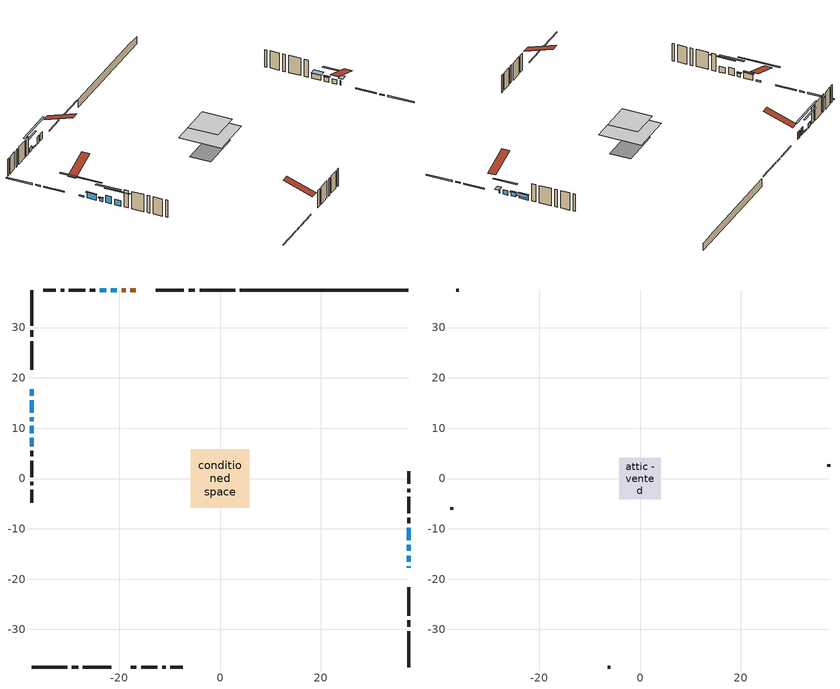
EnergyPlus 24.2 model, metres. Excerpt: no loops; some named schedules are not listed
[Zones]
conditioned space
 floor adiabatic (AdiabaticFloorConstruction): -5.78,-5.78 -5.78,5.78 5.78,5.78 5.78,-5.78 z2.98
 floor foundation (Slab1 construction): -5.59,-2.79 -5.59,2.79 5.59,2.79 5.59,-2.79 z-1.75
 wall outside (RimJoist1 construction): 3.01,37.46 -4.07,37.46 / -37.46,-37.46 -30.38,-37.46 / -37.46,37.46 -37.46,30.38 / 37.46,-37.46 37.46,-30.38 z0.54:0.84
 wall outside (RimJoist2 construction): -5,37.46 -6.25,37.46 / -29.45,-37.46 -28.2,-37.46 / -37.46,29.45 -37.46,28.2 / 37.46,-29.45 37.46,-28.2 z0.54:0.84
 wall outside (RimJoist3 construction): -7.18,37.46 -12.8,37.46 / -27.28,-37.46 -21.65,-37.46 / -37.46,27.28 -37.46,21.65 / 37.46,-27.28 37.46,-21.65 z0.54:0.84
 wall outside (AdiabaticWallConstruction 1): -16.76,37.46 -17.83,37.46 / -18.76,37.46 -19.57,37.46 z0.54:2.57
 wall outside (AdiabaticWallConstruction): 37.46,-17.7 37.46,-17.47 z0.54:1.86; 37.46,-16.54 37.46,-15.32 / 37.46,-14.39 37.46,-13.17 / -22.64,37.46 -23.86,37.46 z0.54:1.76; -20.49,37.46 -21.72,37.46 / -37.46,17.7 -37.46,16.48 z0.54:0.9; 37.46,-12.24 37.46,-9.8 z0.54:1.91; -37.46,15.55 -37.46,13.11 / -37.46,8.09 -37.46,6.46 z0.54:2.12; -37.46,12.18 -37.46,11.37 z0.54:1.46; -37.46,10.44 -37.46,9.02 z0.54:2.55
 wall outside (Wall1 construction): -24.79,37.46 -25.87,37.46 / -17.7,-37.46 -16.62,-37.46 / -37.46,5.53 -37.46,4.45 / 37.46,-8.88 37.46,-7.8 z0.54:5.42
 wall outside (Wall2 construction): -26.8,37.46 -30.05,37.46 / -15.69,-37.46 -12.44,-37.46 / -37.46,3.53 -37.46,0.28 / 37.46,-6.87 37.46,-3.62 z0.54:5.42
 wall outside (Wall3 construction): -30.97,37.46 -31.67,37.46 / -11.51,-37.46 -10.82,-37.46 / -37.46,-0.65 -37.46,-1.35 / 37.46,-2.69 37.46,-1.99 z0.54:5.42
 wall outside (Wall4 construction): -32.6,37.46 -35.1,37.46 / -9.89,-37.46 -7.39,-37.46 / -37.46,-2.28 -37.46,-4.78 / 37.46,-1.07 37.46,1.43 z0.54:5.42
 wall foundation (FoundationWall1 construction): 3.94,37.46,-1.75 3.94,37.46,0.54 34.11,37.46,0.54 34.11,37.46,0.28 37.46,37.46,0.28 37.46,37.46,-1.75
 window (WindowConstruction 8): 37.46,-17.7 37.46,-17.47 z0.54:1.86
 window (WindowConstruction 6): 37.46,-16.54 37.46,-15.32 z0.54:1.76
 window (WindowConstruction 7): 37.46,-14.39 37.46,-13.17 z0.54:1.76
 window (WindowConstruction 9): -20.49,37.46 -21.71,37.46 z0.54:0.9
 window (WindowConstruction 10): -37.46,17.7 -37.46,16.48 z0.54:0.9
 window (WindowConstruction): 37.46,-12.24 37.46,-9.81 z0.54:1.91
 window (WindowConstruction 1): -22.64,37.46 -23.86,37.46 z0.54:1.76
 window (WindowConstruction 2): -37.46,15.55 -37.46,13.11 z0.54:2.12
 window (WindowConstruction 3): -37.46,12.18 -37.46,11.37 z0.54:1.45
 window (WindowConstruction 4): -37.46,10.44 -37.46,9.02 z0.54:2.55
 window (WindowConstruction 5): -37.46,8.09 -37.46,6.46 z0.54:2.12
 door (Door): -16.76,37.46 -17.83,37.46 z0.54:2.57
 door (Door 1): -18.76,37.46 -19.57,37.46 z0.54:2.57
 ceiling adiabatic (AdiabaticFloorConstruction): 5.78,-5.78 5.78,5.78 -5.78,5.78 -5.78,-5.78 z2.98
attic - vented
 floor to conditioned space (Floor1 construction Reversed): -4.08,-4.08 -4.08,4.08 4.08,4.08 4.08,-4.08 z5.42
 wall outside (Wall6 construction): -36.03,37.46 -36.54,37.46 / -6.46,-37.46 -5.95,-37.46 / -37.46,-5.71 -37.46,-6.21 / 37.46,2.36 37.46,2.87 z0.54:5.42
 roof outside (Roof1 construction): -15.83,37.46,5.42 -15.83,29.51,8.07 -13.73,29.51,8.07 -13.73,37.46,5.42; -18.63,-37.46,5.42 -18.63,-29.51,8.07 -20.72,-29.51,8.07 -20.72,-37.46,5.42; -37.46,18.63,5.42 -29.51,18.63,8.07 -29.51,20.72,8.07 -37.46,20.72,5.42; 37.46,-18.63,5.42 29.51,-18.63,8.07 29.51,-20.72,8.07 37.46,-20.72,5.42
shading: 37.46,-17.01 37.46,-18.16 38.99,-18.16 38.99,-17.01 z2.32; 37.46,-12.68 37.46,-19.18 37.88,-19.18 37.88,-12.68 z4.4; 37.46,-12.97 37.46,-14.59 37.88,-14.59 37.88,-12.97 z1.96; -26.79,37.46 -15.41,37.46 -15.41,37.88 -26.79,37.88 z5.98; -37.46,11.4 -37.46,22.78 -37.88,22.78 -37.88,11.4 z5.98; 37.46,-9.66 37.46,-12.39 38.99,-12.39 38.99,-9.66 z2.06; -26.5,37.46 -20,37.46 -20,37.88 -26.5,37.88 z4.4; -37.46,12.91 -37.46,15.75 -37.88,15.75 -37.88,12.91 z2.32; -37.46,11.17 -37.46,12.38 -37.88,12.38 -37.88,11.17 z1.66; -37.46,6.38 -37.46,13.08 -37.88,13.08 -37.88,6.38 z5.19; -37.46,3.82 -37.46,10.73 -37.88,10.73 -37.88,3.82 z4.76
[Building]
Building 1: Terrain=Suburbs
[Site:Location]
Ottawa Intl AP_ON: Latitude {deg}=45.32; Longitude {deg}=-75.67; Time Zone {hr}=-5; Elevation {m}=115; Keep Site Location Information=Yes
[Site:GroundTemperature:Shallow]
1.18808, -1.19398, -1.38475, -0.254337, 4.28362, 8.80044, 12.7163, 15.1969, 15.4076, 13.3901, 9.57408, 5.19582
[Site:WaterMainsTemperature]
Calculation Method=Schedule; Temperature Schedule=mains temperature schedule
[Material] Roughness=Rough; Thermal Absorptance=0.9
Name | Thickness {m} | Conductivity {W/m-K} | Density {kg/m3} | Specific Heat {J/kg-K} | Solar Absorptance | Visible Absorptance
asphalt or fiberglass shingles | 0.00635 | 0.162714 | 1121.4 | 1465.45 | 0.4 | 0.4
ceiling loosefill ins | 0.254 | 0.0480833 | 16.02 | 1046.75 | 0.7 | 0.7
ceiling stud and cavity | 0.1397 | 0.142181 | 65.682 | 1177.47 | 0.7 | 0.7
concrete 4.0 in. | 0.1016 | 1.803125 | 2242.8 | 837.4 | 0.7 | 0.7
concrete 8.0 in. | 0.2032 | 1.803125 | 2242.8 | 837.4 | 0.7 | 0.7
door material | 0.04445 | 0.327969 | 512.64 | 1214.23 | 0.7 | 0.7
exterior vertical ins | 0.00222023 | 0.029427 | 32.04 | 1214.23 | 0.7 | 0.7
floor covering | 0.0127 | 0.0433444 | 54.468 | 1339.84 | 0.6 | 0.6
floor rigid ins; wall rigid ins 1 | 0.512978 | 0.029427 | 32.04 | 1214.23 | 0.7 | 0.7
floor stud and cavity | 0.1397 | 1.75129 | 37.0049 | 1207.88 | 0.7 | 0.7
furniture material conditioned space 1 | 0.1524 | 0.115458 | 640.8 | 1214.23 | 0.6 | 0.6
gypsum board | 0.0127 | 0.160291 | 801 | 837.4 | 0.6 | 0.6
gypsum board 1 | 0.0127 | 0.160291 | 801 | 837.4 | 0.7 | 0.7
osb sheathing 0.5 in. | 0.0127 | 0.115458 | 512.64 | 1214.23 | 0.7 | 0.7
osb sheathing 0.75 in. | 0.01905 | 0.115458 | 512.64 | 1214.23 | 0.7 | 0.7
osb sheathing 2.0 in. | 0.0508 | 0.115458 | 512.64 | 1214.23 | 0.7 | 0.7
rim joist rigid ins; wall rigid ins | 0.051816 | 0.029427 | 32.04 | 1214.23 | 0.7 | 0.7
rim joist stud and cavity | 0.0508 | 0.038851 | 125.044 | 1163.47 | 0.6 | 0.6
rim joist stud and cavity 1 | 0.0508 | 0.033958 | 125.044 | 1163.47 | 0.6 | 0.6
wall stud and cavity | 0.1397 | 0.236131 | 139.0536 | 1170.24 | 0.7 | 0.7
wall stud and cavity 1 | 0.1397 | 0.207695 | 139.0536 | 1170.24 | 0.7 | 0.7
wall stud and cavity 2 | 0.1397 | 0.505367 | 139.0536 | 1170.24 | 0.7 | 0.7
wall stud and cavity 3 | 0.1397 | 0.216185 | 139.0536 | 1170.24 | 0.7 | 0.7
wall stud and cavity 4 | 0.0889 | 6.1454 | 50.32683 | 1063.81 | 0.6 | 0.6
wall stud and cavity 5 | 0.0889 | 0.380278 | 52.3479 | 1209.89 | 0.7 | 0.7
wall stud and cavity 6 | 0.0889 | 0.391764 | 83.0341 | 1211.67 | 0.7 | 0.7
wood siding | 0.0254 | 0.102417 | 544.68 | 1172.36 | 0.4 | 0.4
wood siding 1 | 0.00254 | 0.102417 | 544.68 | 1172.36 | 0.4 | 0.4
wood siding 2; wood siding 3; wood siding 4 | 0.0254 | 0.102417 | 544.68 | 1172.36 | 0.7 | 0.7
[WindowMaterial:SimpleGlazingSystem]
Name | U-Factor {W/m2-K} | Solar Heat Gain Coefficient
WindowMaterial | 2.90259 | 0.65
WindowMaterial 1 | 2.92076 | 0.67
WindowMaterial 2 | 2.9236 | 0.62
WindowMaterial 3 | 2.97414 | 0.54
WindowMaterial 4 | 2.89408 | 0.69
WindowMaterial 5 | 2.95142 | 0.58
WindowMaterial 6 | 2.93496 | 0.6
WindowMaterial 7 | 3.12801 | 0.47
WindowMaterial 8 | 3.05987 | 0.42
[Construction]
AdiabaticFloorConstruction: floor stud and cavity, floor rigid ins, osb sheathing 0.75 in., floor covering
AdiabaticWallConstruction: wood siding 3, wall rigid ins 1, wall stud and cavity 5, gypsum board
AdiabaticWallConstruction 1: wood siding 4, wall rigid ins 1, wall stud and cavity 5, gypsum board
Door; Door 1: door material
Floor1 construction Reversed: gypsum board, ceiling stud and cavity, ceiling loosefill ins
FoundationWall1 construction: concrete 8.0 in., gypsum board 1
furniture construction conditioned space 1: furniture material conditioned space 1
PartitionWallConstruction: gypsum board, wall stud and cavity 6, gypsum board
RimJoist1 construction; RimJoist3 construction: wood siding 2, rim joist rigid ins, osb sheathing 2.0 in., rim joist stud and cavity
RimJoist2 construction: wood siding 2, rim joist rigid ins, osb sheathing 2.0 in., rim joist stud and cavity 1
Roof1 construction: asphalt or fiberglass shingles
Slab1 construction: concrete 4.0 in.
Wall1 construction: wood siding, wall rigid ins, osb sheathing 0.5 in., wall stud and cavity, gypsum board
Wall2 construction: wood siding, wall rigid ins, osb sheathing 0.5 in., wall stud and cavity 1, gypsum board
Wall3 construction: wood siding, wall rigid ins, osb sheathing 0.5 in., wall stud and cavity 2, gypsum board
Wall4 construction: wood siding, wall rigid ins, osb sheathing 0.5 in., wall stud and cavity 3, gypsum board
Wall6 construction: wood siding 1, wall stud and cavity 4
WindowConstruction: WindowMaterial
WindowConstruction 1: WindowMaterial 1
WindowConstruction 10; WindowConstruction 9: WindowMaterial 8
WindowConstruction 2: WindowMaterial 2
WindowConstruction 3: WindowMaterial 3
WindowConstruction 4: WindowMaterial 4
WindowConstruction 5: WindowMaterial 5
WindowConstruction 6; WindowConstruction 7: WindowMaterial 6
WindowConstruction 8: WindowMaterial 7
[Zone] Multiplier=1; Part of Total Floor Area=Yes
Name | Volume {m3}
attic - vented | 28.7167
conditioned space | 497.6
[Space]
Name | Zone | Volume {m3}
attic - vented 1 | attic - vented | 28.7167
conditioned space 1 | conditioned space | 497.6
[ZoneInfiltration:EffectiveLeakageArea]
infil attic - vented 1: Zone or Space=attic - vented 1; Schedule=Always On Discrete; Effective Air Leakage Area {cm2}=2808.84; Stack Coefficient=0.000523523; Wind Coefficient=1.54592e-05
[ZoneMixing]
whole house fan mix: Zone or Space=attic - vented; Schedule=Always On Continuous; Design Flow Rate Calculation Method=Flow/Zone; Design Flow Rate {m3/s}=0; Source Zone or Space=conditioned space
[SurfaceProperty:ExposedFoundationPerimeter]
Slab1: Exposed Perimeter Calculation Method=TotalExposedPerimeter; Total Exposed Perimeter {m}=33.527
[InternalMass] Zone or ZoneList=conditioned space; Space or SpaceList=conditioned space 1
Name | Construction | Surface Area {m2}
furniture mass conditioned space 1 | furniture construction conditioned space 1 | 78.3202
partition wall mass | PartitionWallConstruction | 195.801
[Lights]
interior lighting: Zone or ZoneList or Space or SpaceList=conditioned space 1; Schedule=interior lighting schedule; Design Level Calculation Method=LightingLevel; Lighting Level {W}=343.2; Return Air Fraction=0; Fraction Radiant=0.6; Fraction Visible=0.2; Fraction Replaceable=1
[People]
occupants: Zone or ZoneList or Space or SpaceList=conditioned space 1; Number of People Schedule=occupants schedule; Number of People Calculation Method=People; Number of People=3; Fraction Radiant=0.314171; Sensible Heat Fraction=0.56303; Activity Level Schedule=occupants activity schedule; Carbon Dioxide Generation Rate {m3/s-W}=0; Enable ASHRAE 55 Comfort Warnings=No; Mean Radiant Temperature Calculation Type=EnclosureAveraged
[ElectricEquipment] Zone or ZoneList or Space or SpaceList=conditioned space 1; Design Level Calculation Method=EquipmentLevel
Name | Schedule | Design Level {W} | Fraction Latent | Fraction Radiant | Fraction Lost
clothes dryer | clothes dryer schedule | 140.772 | 0.015 | 0.081 | 0.85
clothes washer | clothes washer schedule | 32.1985 | 0.03 | 0.162 | 0.7
cooking range | cooking range schedule | 215.147 | 0.08 | 0.432 | 0.2
dishwasher | dishwasher schedule | 66.8632 | 0.3 | 0.18 | 0.4
fridge | fridge schedule | 72.9452 | 0 | 0.6 | 0
mech vent bath fan 0 | mech vent bath fan 0 schedule | 50.2 | 0 | 0 | 1
mech vent bath fan 1 | mech vent bath fan 1 schedule | 50.2 | 0 | 0 | 1
mech vent house fan | mech vent house fan schedule | 0 | 0 | 0 | 1
mech vent house fan cfis | mech vent house fan cfis schedule | 0 | 0 | 0 | 0
mech vent range fan 0 | mech vent range fan 0 schedule | 57 | 0 | 0 | 1
misc plug loads | misc plug loads schedule | 494.7 | 0.045 | 0.513 | 0.1
whole house fan | Always On Discrete | 0 | 0 | 0 | 1
[OtherEquipment] Zone or ZoneList or Space or SpaceList=conditioned space 1; Design Level Calculation Method=EquipmentLevel
Name | Fuel Type | Schedule | Design Level {W} | Fraction Latent | Fraction Radiant | Fraction Lost
clothes dryer 1 | Electricity | clothes dryer schedule | 0 | 0.015 | 0.081 | 0.85
cooking range 1 | Electricity | cooking range schedule | 0 | 0.08 | 0.432 | 0.2
general water use latent | None | general water use schedule | 62.594 | 1 | 0 | 0
general water use sensible | None | general water use schedule | -61.6891 | 0 | 0.6 | 0
mech vent house fan latent load | None | Always On Discrete | 0 | 1 | 0 | 0
mech vent house fan sensible load | None | Always On Discrete | 0 | 0 | 0 | 0
water heater energy adjustment1 | NaturalGas | Always On Discrete | 0.01 | 0 | 0 | 1
[ZoneInfiltration:DesignFlowRate] Zone or ZoneList or Space or SpaceList=conditioned space 1; Schedule=Always On Discrete; Design Flow Rate Calculation Method=Flow/Zone; Design Flow Rate {m3/s}=0
infil flow; natural vent flow; whole house fan flow
[Foundation:Kiva]
Foundation Kiva 1: Initial Indoor Air Temperature {C}=18; Wall Height Above Grade {m}=0.539984; Wall Depth Below Slab {m}=0.2032; Custom Block Material Name 1=exterior vertical ins; Custom Block Depth 1 {m}=2.28999; Custom Block X Position 1 {m}=0.2159; Custom Block Z Position 1 {m}=0
[Foundation:Kiva:Settings]
Soil Conductivity {W/m-K}=0.849921; Soil Density {kg/m3}=1842.3; Soil Specific Heat {J/kg-K}=418.7; Ground Solar Absorptivity=0.9; Ground Thermal Absorptivity=0.9; Ground Surface Roughness {m}=0.03; Far-Field Width {m}=40; Deep-Ground Boundary Condition=ZeroFlux; Deep-Ground Depth {m}=40; Minimum Cell Dimension {m}=0.2; Maximum Cell Growth Coefficient=3; Simulation Timestep=Timestep
[Exterior:Lights]
exterior lighting: Schedule=exterior lighting schedule; Design Level {W}=75.6
[Schedule:Constant]
Name | Hourly Value
Always On Continuous; mech vent house fan schedule; mech vent house fan cfis schedule; Always On Discrete | 1
occupants activity schedule | 117.228
fridge schedule | 0
[Schedule:Week:Daily]
interior lighting schedule Week Rule - Jan1-Jan27: interior lighting schedule day, interior lighting schedule day, interior lighting schedule day, interior lighting schedule day, interior lighting schedule day, interior lighting schedule day, interior lighting schedule day, interior lighting schedule default day, interior lighting schedule default day, interior lighting schedule default day, interior lighting schedule default day, interior lighting schedule default day
interior lighting schedule Week Rule - Jan28-Feb3: interior lighting schedule day, interior lighting schedule day, interior lighting schedule day, interior lighting schedule day, interior lighting schedule day 1, interior lighting schedule day 1, interior lighting schedule day 1, interior lighting schedule default day, interior lighting schedule default day, interior lighting schedule default day, interior lighting schedule default day, interior lighting schedule default day
interior lighting schedule Week Rule - Feb4-Feb24: interior lighting schedule day 1, interior lighting schedule day 1, interior lighting schedule day 1, interior lighting schedule day 1, interior lighting schedule day 1, interior lighting schedule day 1, interior lighting schedule day 1, interior lighting schedule default day, interior lighting schedule default day, interior lighting schedule default day, interior lighting schedule default day, interior lighting schedule default day
interior lighting schedule Week Rule - Feb25-Mar3: interior lighting schedule day 1, interior lighting schedule day 1, interior lighting schedule day 1, interior lighting schedule day 1, interior lighting schedule day 2, interior lighting schedule day 2, interior lighting schedule day 2, interior lighting schedule default day, interior lighting schedule default day, interior lighting schedule default day, interior lighting schedule default day, interior lighting schedule default day
interior lighting schedule Week Rule - Mar4-Mar31: interior lighting schedule day 2, interior lighting schedule day 2, interior lighting schedule day 2, interior lighting schedule day 2, interior lighting schedule day 2, interior lighting schedule day 2, interior lighting schedule day 2, interior lighting schedule default day, interior lighting schedule default day, interior lighting schedule default day, interior lighting schedule default day, interior lighting schedule default day
interior lighting schedule Week Rule - Apr1-Apr28: interior lighting schedule day 3, interior lighting schedule day 3, interior lighting schedule day 3, interior lighting schedule day 3, interior lighting schedule day 3, interior lighting schedule day 3, interior lighting schedule day 3, interior lighting schedule default day, interior lighting schedule default day, interior lighting schedule default day, interior lighting schedule default day, interior lighting schedule default day
interior lighting schedule Week Rule - Apr29-May5: interior lighting schedule day 3, interior lighting schedule day 3, interior lighting schedule day 4, interior lighting schedule day 4, interior lighting schedule day 4, interior lighting schedule day 4, interior lighting schedule day 4, interior lighting schedule default day, interior lighting schedule default day, interior lighting schedule default day, interior lighting schedule default day, interior lighting schedule default day
interior lighting schedule Week Rule - May6-May26: interior lighting schedule day 4, interior lighting schedule day 4, interior lighting schedule day 4, interior lighting schedule day 4, interior lighting schedule day 4, interior lighting schedule day 4, interior lighting schedule day 4, interior lighting schedule default day, interior lighting schedule default day, interior lighting schedule default day, interior lighting schedule default day, interior lighting schedule default day
interior lighting schedule Week Rule - May27-Jun2: interior lighting schedule day 4, interior lighting schedule day 4, interior lighting schedule day 4, interior lighting schedule day 4, interior lighting schedule day 4, interior lighting schedule day 5, interior lighting schedule day 5, interior lighting schedule default day, interior lighting schedule default day, interior lighting schedule default day, interior lighting schedule default day, interior lighting schedule default day
interior lighting schedule Week Rule - Jun3-Jun30: interior lighting schedule day 5, interior lighting schedule day 5, interior lighting schedule day 5, interior lighting schedule day 5, interior lighting schedule day 5, interior lighting schedule day 5, interior lighting schedule day 5, interior lighting schedule default day, interior lighting schedule default day, interior lighting schedule default day, interior lighting schedule default day, interior lighting schedule default day
interior lighting schedule Week Rule - Jul1-Jul28: interior lighting schedule day 6, interior lighting schedule day 6, interior lighting schedule day 6, interior lighting schedule day 6, interior lighting schedule day 6, interior lighting schedule day 6, interior lighting schedule day 6, interior lighting schedule default day, interior lighting schedule default day, interior lighting schedule default day, interior lighting schedule default day, interior lighting schedule default day
interior lighting schedule Week Rule - Jul29-Aug4: interior lighting schedule day 6, interior lighting schedule day 6, interior lighting schedule day 6, interior lighting schedule day 7, interior lighting schedule day 7, interior lighting schedule day 7, interior lighting schedule day 7, interior lighting schedule default day, interior lighting schedule default day, interior lighting schedule default day, interior lighting schedule default day, interior lighting schedule default day
interior lighting schedule Week Rule - Aug5-Aug25: interior lighting schedule day 7, interior lighting schedule day 7, interior lighting schedule day 7, interior lighting schedule day 7, interior lighting schedule day 7, interior lighting schedule day 7, interior lighting schedule day 7, interior lighting schedule default day, interior lighting schedule default day, interior lighting schedule default day, interior lighting schedule default day, interior lighting schedule default day
interior lighting schedule Week Rule - Aug26-Sep1: interior lighting schedule day 7, interior lighting schedule day 7, interior lighting schedule day 7, interior lighting schedule day 7, interior lighting schedule day 7, interior lighting schedule day 7, interior lighting schedule day 8, interior lighting schedule default day, interior lighting schedule default day, interior lighting schedule default day, interior lighting schedule default day, interior lighting schedule default day
interior lighting schedule Week Rule - Sep2-Sep29: interior lighting schedule day 8, interior lighting schedule day 8, interior lighting schedule day 8, interior lighting schedule day 8, interior lighting schedule day 8, interior lighting schedule day 8, interior lighting schedule day 8, interior lighting schedule default day, interior lighting schedule default day, interior lighting schedule default day, interior lighting schedule default day, interior lighting schedule default day
interior lighting schedule Week Rule - Sep30-Oct6: interior lighting schedule day 8, interior lighting schedule day 9, interior lighting schedule day 9, interior lighting schedule day 9, interior lighting schedule day 9, interior lighting schedule day 9, interior lighting schedule day 9, interior lighting schedule default day, interior lighting schedule default day, interior lighting schedule default day, interior lighting schedule default day, interior lighting schedule default day
interior lighting schedule Week Rule - Oct7-Oct27: interior lighting schedule day 9, interior lighting schedule day 9, interior lighting schedule day 9, interior lighting schedule day 9, interior lighting schedule day 9, interior lighting schedule day 9, interior lighting schedule day 9, interior lighting schedule default day, interior lighting schedule default day, interior lighting schedule default day, interior lighting schedule default day, interior lighting schedule default day
interior lighting schedule Week Rule - Oct28-Nov3: interior lighting schedule day 9, interior lighting schedule day 9, interior lighting schedule day 9, interior lighting schedule day 9, interior lighting schedule day 10, interior lighting schedule day 10, interior lighting schedule day 10, interior lighting schedule default day, interior lighting schedule default day, interior lighting schedule default day, interior lighting schedule default day, interior lighting schedule default day
interior lighting schedule Week Rule - Nov4-Nov24: interior lighting schedule day 10, interior lighting schedule day 10, interior lighting schedule day 10, interior lighting schedule day 10, interior lighting schedule day 10, interior lighting schedule day 10, interior lighting schedule day 10, interior lighting schedule default day, interior lighting schedule default day, interior lighting schedule default day, interior lighting schedule default day, interior lighting schedule default day
interior lighting schedule Week Rule - Nov25-Dec1: interior lighting schedule day 10, interior lighting schedule day 10, interior lighting schedule day 10, interior lighting schedule day 10, interior lighting schedule day 10, interior lighting schedule day 10, interior lighting schedule day 11, interior lighting schedule default day, interior lighting schedule default day, interior lighting schedule default day, interior lighting schedule default day, interior lighting schedule default day
interior lighting schedule Week Rule - Dec2-Dec31: interior lighting schedule day 11, interior lighting schedule day 11, interior lighting schedule day 11, interior lighting schedule day 11, interior lighting schedule day 11, interior lighting schedule day 11, interior lighting schedule day 11, interior lighting schedule default day, interior lighting schedule default day, interior lighting schedule default day, interior lighting schedule default day, interior lighting schedule default day
occupants schedule Week Rule - Jan1-Dec31: occupants schedule day, occupants schedule day, occupants schedule day, occupants schedule day, occupants schedule day, occupants schedule day, occupants schedule day, occupants schedule default day, occupants schedule default day, occupants schedule default day, occupants schedule default day, occupants schedule default day
clothes dryer schedule Week Rule - Jan1-Dec31: clothes dryer schedule day, clothes dryer schedule day, clothes dryer schedule day, clothes dryer schedule day, clothes dryer schedule day, clothes dryer schedule day, clothes dryer schedule day, clothes dryer schedule default day, clothes dryer schedule default day, clothes dryer schedule default day, clothes dryer schedule default day, clothes dryer schedule default day
clothes washer schedule Week Rule - Jan1-Dec31: clothes washer schedule day, clothes washer schedule day, clothes washer schedule day, clothes washer schedule day, clothes washer schedule day, clothes washer schedule day, clothes washer schedule day, clothes washer schedule default day, clothes washer schedule default day, clothes washer schedule default day, clothes washer schedule default day, clothes washer schedule default day
cooking range schedule Week Rule - Jan1-Dec31: cooking range schedule day, cooking range schedule day, cooking range schedule day, cooking range schedule day, cooking range schedule day, cooking range schedule day, cooking range schedule day, cooking range schedule default day, cooking range schedule default day, cooking range schedule default day, cooking range schedule default day, cooking range schedule default day
dishwasher schedule Week Rule - Jan1-Dec31: dishwasher schedule day, dishwasher schedule day, dishwasher schedule day, dishwasher schedule day, dishwasher schedule day, dishwasher schedule day, dishwasher schedule day, dishwasher schedule default day, dishwasher schedule default day, dishwasher schedule default day, dishwasher schedule default day, dishwasher schedule default day
mech vent bath fan 0 schedule Week Rule - Jan1-Dec31: mech vent bath fan 0 schedule day, mech vent bath fan 0 schedule day, mech vent bath fan 0 schedule day, mech vent bath fan 0 schedule day, mech vent bath fan 0 schedule day, mech vent bath fan 0 schedule day, mech vent bath fan 0 schedule day, mech vent bath fan 0 schedule default day, mech vent bath fan 0 schedule default day, mech vent bath fan 0 schedule default day, mech vent bath fan 0 schedule default day, mech vent bath fan 0 schedule default day
mech vent bath fan 1 schedule Week Rule - Jan1-Dec31: mech vent bath fan 1 schedule day, mech vent bath fan 1 schedule day, mech vent bath fan 1 schedule day, mech vent bath fan 1 schedule day, mech vent bath fan 1 schedule day, mech vent bath fan 1 schedule day, mech vent bath fan 1 schedule day, mech vent bath fan 1 schedule default day, mech vent bath fan 1 schedule default day, mech vent bath fan 1 schedule default day, mech vent bath fan 1 schedule default day, mech vent bath fan 1 schedule default day
mech vent range fan 0 schedule Week Rule - Jan1-Dec31: mech vent range fan 0 schedule day, mech vent range fan 0 schedule day, mech vent range fan 0 schedule day, mech vent range fan 0 schedule day, mech vent range fan 0 schedule day, mech vent range fan 0 schedule day, mech vent range fan 0 schedule day, mech vent range fan 0 schedule default day, mech vent range fan 0 schedule default day, mech vent range fan 0 schedule default day, mech vent range fan 0 schedule default day, mech vent range fan 0 schedule default day
misc plug loads schedule Week Rule - Jan1-Dec31: misc plug loads schedule day, misc plug loads schedule day, misc plug loads schedule day, misc plug loads schedule day, misc plug loads schedule day, misc plug loads schedule day, misc plug loads schedule day, misc plug loads schedule default day, misc plug loads schedule default day, misc plug loads schedule default day, misc plug loads schedule default day, misc plug loads schedule default day
general water use schedule Week Rule - Jan1-Dec31: general water use schedule day, general water use schedule day, general water use schedule day, general water use schedule day, general water use schedule day, general water use schedule day, general water use schedule day, general water use schedule default day, general water use schedule default day, general water use schedule default day, general water use schedule default day, general water use schedule default day
exterior lighting schedule Week Rule - Jan1-Jan27: exterior lighting schedule day, exterior lighting schedule day, exterior lighting schedule day, exterior lighting schedule day, exterior lighting schedule day, exterior lighting schedule day, exterior lighting schedule day, exterior lighting schedule default day, exterior lighting schedule default day, exterior lighting schedule default day, exterior lighting schedule default day, exterior lighting schedule default day
exterior lighting schedule Week Rule - Jan28-Feb3: exterior lighting schedule day, exterior lighting schedule day, exterior lighting schedule day, exterior lighting schedule day, exterior lighting schedule day 1, exterior lighting schedule day 1, exterior lighting schedule day 1, exterior lighting schedule default day, exterior lighting schedule default day, exterior lighting schedule default day, exterior lighting schedule default day, exterior lighting schedule default day
exterior lighting schedule Week Rule - Feb4-Feb24: exterior lighting schedule day 1, exterior lighting schedule day 1, exterior lighting schedule day 1, exterior lighting schedule day 1, exterior lighting schedule day 1, exterior lighting schedule day 1, exterior lighting schedule day 1, exterior lighting schedule default day, exterior lighting schedule default day, exterior lighting schedule default day, exterior lighting schedule default day, exterior lighting schedule default day
exterior lighting schedule Week Rule - Feb25-Mar3: exterior lighting schedule day 1, exterior lighting schedule day 1, exterior lighting schedule day 1, exterior lighting schedule day 1, exterior lighting schedule day 2, exterior lighting schedule day 2, exterior lighting schedule day 2, exterior lighting schedule default day, exterior lighting schedule default day, exterior lighting schedule default day, exterior lighting schedule default day, exterior lighting schedule default day
exterior lighting schedule Week Rule - Mar4-Mar31: exterior lighting schedule day 2, exterior lighting schedule day 2, exterior lighting schedule day 2, exterior lighting schedule day 2, exterior lighting schedule day 2, exterior lighting schedule day 2, exterior lighting schedule day 2, exterior lighting schedule default day, exterior lighting schedule default day, exterior lighting schedule default day, exterior lighting schedule default day, exterior lighting schedule default day
exterior lighting schedule Week Rule - Apr1-Apr28: exterior lighting schedule day 3, exterior lighting schedule day 3, exterior lighting schedule day 3, exterior lighting schedule day 3, exterior lighting schedule day 3, exterior lighting schedule day 3, exterior lighting schedule day 3, exterior lighting schedule default day, exterior lighting schedule default day, exterior lighting schedule default day, exterior lighting schedule default day, exterior lighting schedule default day
exterior lighting schedule Week Rule - Apr29-May5: exterior lighting schedule day 3, exterior lighting schedule day 3, exterior lighting schedule day 4, exterior lighting schedule day 4, exterior lighting schedule day 4, exterior lighting schedule day 4, exterior lighting schedule day 4, exterior lighting schedule default day, exterior lighting schedule default day, exterior lighting schedule default day, exterior lighting schedule default day, exterior lighting schedule default day
exterior lighting schedule Week Rule - May6-May26: exterior lighting schedule day 4, exterior lighting schedule day 4, exterior lighting schedule day 4, exterior lighting schedule day 4, exterior lighting schedule day 4, exterior lighting schedule day 4, exterior lighting schedule day 4, exterior lighting schedule default day, exterior lighting schedule default day, exterior lighting schedule default day, exterior lighting schedule default day, exterior lighting schedule default day
exterior lighting schedule Week Rule - May27-Jun2: exterior lighting schedule day 4, exterior lighting schedule day 4, exterior lighting schedule day 4, exterior lighting schedule day 4, exterior lighting schedule day 4, exterior lighting schedule day 5, exterior lighting schedule day 5, exterior lighting schedule default day, exterior lighting schedule default day, exterior lighting schedule default day, exterior lighting schedule default day, exterior lighting schedule default day
exterior lighting schedule Week Rule - Jun3-Jun30: exterior lighting schedule day 5, exterior lighting schedule day 5, exterior lighting schedule day 5, exterior lighting schedule day 5, exterior lighting schedule day 5, exterior lighting schedule day 5, exterior lighting schedule day 5, exterior lighting schedule default day, exterior lighting schedule default day, exterior lighting schedule default day, exterior lighting schedule default day, exterior lighting schedule default day
exterior lighting schedule Week Rule - Jul1-Jul28: exterior lighting schedule day 6, exterior lighting schedule day 6, exterior lighting schedule day 6, exterior lighting schedule day 6, exterior lighting schedule day 6, exterior lighting schedule day 6, exterior lighting schedule day 6, exterior lighting schedule default day, exterior lighting schedule default day, exterior lighting schedule default day, exterior lighting schedule default day, exterior lighting schedule default day
exterior lighting schedule Week Rule - Jul29-Aug4: exterior lighting schedule day 6, exterior lighting schedule day 6, exterior lighting schedule day 6, exterior lighting schedule day 7, exterior lighting schedule day 7, exterior lighting schedule day 7, exterior lighting schedule day 7, exterior lighting schedule default day, exterior lighting schedule default day, exterior lighting schedule default day, exterior lighting schedule default day, exterior lighting schedule default day
[Schedule:Year]
interior lighting schedule: interior lighting schedule Week Rule - Jan1-Jan27, 1, 1, 1, 27, interior lighting schedule Week Rule - Jan28-Feb3, 1, 28, 2, 3, interior lighting schedule Week Rule - Feb4-Feb24, 2, 4, 2, 24, interior lighting schedule Week Rule - Feb25-Mar3, 2, 25, 3, 3, interior lighting schedule Week Rule - Mar4-Mar31, 3, 4, 3, 31, interior lighting schedule Week Rule - Apr1-Apr28, 4, 1, 4, 28, interior lighting schedule Week Rule - Apr29-May5, 4, 29, 5, 5, interior lighting schedule Week Rule - May6-May26, 5, 6, 5, 26, interior lighting schedule Week Rule - May27-Jun2, 5, 27, 6, 2, interior lighting schedule Week Rule - Jun3-Jun30, 6, 3, 6, 30, interior lighting schedule Week Rule - Jul1-Jul28, 7, 1, 7, 28, interior lighting schedule Week Rule - Jul29-Aug4, 7, 29, 8, 4, interior lighting schedule Week Rule - Aug5-Aug25, 8, 5, 8, 25, interior lighting schedule Week Rule - Aug26-Sep1, 8, 26, 9, 1, interior lighting schedule Week Rule - Sep2-Sep29, 9, 2, 9, 29, interior lighting schedule Week Rule - Sep30-Oct6, 9, 30, 10, 6, interior lighting schedule Week Rule - Oct7-Oct27, 10, 7, 10, 27, interior lighting schedule Week Rule - Oct28-Nov3, 10, 28, 11, 3, interior lighting schedule Week Rule - Nov4-Nov24, 11, 4, 11, 24, interior lighting schedule Week Rule - Nov25-Dec1, 11, 25, 12, 1, interior lighting schedule Week Rule - Dec2-Dec31, 12, 2, 12, 31
occupants schedule: occupants schedule Week Rule - Jan1-Dec31, 1, 1, 12, 31
clothes dryer schedule: clothes dryer schedule Week Rule - Jan1-Dec31, 1, 1, 12, 31
clothes washer schedule: clothes washer schedule Week Rule - Jan1-Dec31, 1, 1, 12, 31
cooking range schedule: cooking range schedule Week Rule - Jan1-Dec31, 1, 1, 12, 31
dishwasher schedule: dishwasher schedule Week Rule - Jan1-Dec31, 1, 1, 12, 31
mech vent bath fan 0 schedule: mech vent bath fan 0 schedule Week Rule - Jan1-Dec31, 1, 1, 12, 31
mech vent bath fan 1 schedule: mech vent bath fan 1 schedule Week Rule - Jan1-Dec31, 1, 1, 12, 31
mech vent range fan 0 schedule: mech vent range fan 0 schedule Week Rule - Jan1-Dec31, 1, 1, 12, 31
misc plug loads schedule: misc plug loads schedule Week Rule - Jan1-Dec31, 1, 1, 12, 31
general water use schedule: general water use schedule Week Rule - Jan1-Dec31, 1, 1, 12, 31
exterior lighting schedule: exterior lighting schedule Week Rule - Jan1-Jan27, 1, 1, 1, 27, exterior lighting schedule Week Rule - Jan28-Feb3, 1, 28, 2, 3, exterior lighting schedule Week Rule - Feb4-Feb24, 2, 4, 2, 24, exterior lighting schedule Week Rule - Feb25-Mar3, 2, 25, 3, 3, exterior lighting schedule Week Rule - Mar4-Mar31, 3, 4, 3, 31, exterior lighting schedule Week Rule - Apr1-Apr28, 4, 1, 4, 28, exterior lighting schedule Week Rule - Apr29-May5, 4, 29, 5, 5, exterior lighting schedule Week Rule - May6-May26, 5, 6, 5, 26, exterior lighting schedule Week Rule - May27-Jun2, 5, 27, 6, 2, exterior lighting schedule Week Rule - Jun3-Jun30, 6, 3, 6, 30, exterior lighting schedule Week Rule - Jul1-Jul28, 7, 1, 7, 28, exterior lighting schedule Week Rule - Jul29-Aug4, 7, 29, 8, 4, exterior lighting schedule Week Rule - Aug5-Aug25, 8, 5, 8, 25, exterior lighting schedule Week Rule - Aug26-Sep1, 8, 26, 9, 1, exterior lighting schedule Week Rule - Sep2-Sep29, 9, 2, 9, 29, exterior lighting schedule Week Rule - Sep30-Oct6, 9, 30, 10, 6, exterior lighting schedule Week Rule - Oct7-Oct27, 10, 7, 10, 27, exterior lighting schedule Week Rule - Oct28-Nov3, 10, 28, 11, 3, exterior lighting schedule Week Rule - Nov4-Nov24, 11, 4, 11, 24, exterior lighting schedule Week Rule - Nov25-Dec1, 11, 25, 12, 1, exterior lighting schedule Week Rule - Dec2-Dec31, 12, 2, 12, 31
[Schedule:Compact]
mains temperature schedule: Through: 01/01, For: AllDays, Until: 24:00, 5.98056, Through: 01/02, For: AllDays, Until: 24:00, 5.90111, Through: 01/03, For: AllDays, Until: 24:00, 5.82222, Through: 01/04, For: AllDays, Until: 24:00, 5.74556, Through: 01/05, For: AllDays, Until: 24:00, 5.66944, Through: 01/06, For: AllDays, Until: 24:00, 5.595, Through: 01/07, For: AllDays, Until: 24:00, 5.52222, Through: 01/08, For: AllDays, Until: 24:00, 5.45, Through: 01/09, For: AllDays, Until: 24:00, 5.38, Through: 01/10, For: AllDays, Until: 24:00, 5.31111, Through: 01/11, For: AllDays, Until: 24:00, 5.24333, Through: 01/12, For: AllDays, Until: 24:00, 5.17778, Through: 01/13, For: AllDays, Until: 24:00, 5.11333, Through: 01/14, For: AllDays, Until: 24:00, 5.05, Through: 01/15, For: AllDays, Until: 24:00, 4.98833, Through: 01/16, For: AllDays, Until: 24:00, 4.92889, Through: 01/17, For: AllDays, Until: 24:00, 4.87, Through: 01/18, For: AllDays, Until: 24:00, 4.81333, Through: 01/19, For: AllDays, Until: 24:00, 4.75833, Through: 01/20, For: AllDays, Until: 24:00, 4.70444, Through: 01/21, For: AllDays, Until: 24:00, 4.65278, Through: 01/22, For: AllDays, Until: 24:00, 4.60222, Through: 01/23, For: AllDays, Until: 24:00, 4.55333, Through: 01/24, For: AllDays, Until: 24:00, 4.50667, Through: 01/25, For: AllDays, Until: 24:00, 4.46111, Through: 01/26, For: AllDays, Until: 24:00, 4.41722, Through: 01/27, For: AllDays, Until: 24:00, 4.37556, Through: 01/28, For: AllDays, Until: 24:00, 4.335, Through: 01/29, For: AllDays, Until: 24:00, 4.29667, Through: 01/30, For: AllDays, Until: 24:00, 4.26, Through: 01/31, For: AllDays, Until: 24:00, 4.225, Through: 02/01, For: AllDays, Until: 24:00, 4.19167, Through: 02/02, For: AllDays, Until: 24:00, 4.16, Through: 02/03, For: AllDays, Until: 24:00, 4.13056, Through: 02/04, For: AllDays, Until: 24:00, 4.10278, Through: 02/05, For: AllDays, Until: 24:00, 4.07667, Through: 02/06, For: AllDays, Until: 24:00, 4.05222, Through: 02/07, For: AllDays, Until: 24:00, 4.03, Through: 02/08, For: AllDays, Until: 24:00, 4.00889, Through: 02/09, For: AllDays, Until: 24:00, 3.99056, Through: 02/10, For: AllDays, Until: 24:00, 3.97333, Through: 02/11, For: AllDays, Until: 24:00, 3.95833, Through: 02/12, For: AllDays, Until: 24:00, 3.945, Through: 02/13, For: AllDays, Until: 24:00, 3.93333, Through: 02/14, For: AllDays, Until: 24:00, 3.92389, Through: 02/15, For: AllDays, Until: 24:00, 3.91611, Through: 02/16, For: AllDays, Until: 24:00, 3.91, Through: 02/17, For: AllDays, Until: 24:00, 3.90611, Through: 02/18, For: AllDays, Until: 24:00, 3.90389, Through: 02/19, For: AllDays, Until: 24:00, 3.90389, Through: 02/20, For: AllDays, Until: 24:00, 3.905, Through: 02/21, For: AllDays, Until: 24:00, 3.90889, Through: 02/22, For: AllDays, Until: 24:00, 3.91389, Through: 02/23, For: AllDays, Until: 24:00, 3.92111, Through: 02/24, For: AllDays, Until: 24:00, 3.93, Through: 02/25, For: AllDays, Until: 24:00, 3.94056, Through: 02/26, For: AllDays, Until: 24:00, 3.95333, Through: 02/27, For: AllDays, Until: 24:00, 3.96778, Through: 02/28, For: AllDays, Until: 24:00, 3.98444, Through: 03/01, For: AllDays, Until: 24:00, 4.00278, Through: 03/02, For: AllDays, Until: 24:00, 4.02278, Through: 03/03, For: AllDays, Until: 24:00, 4.04444, Through: 03/04, For: AllDays, Until: 24:00, 4.06833, Through: 03/05, For: AllDays, Until: 24:00, 4.09389, Through: 03/06, For: AllDays, Until: 24:00, 4.12111, Through: 03/07, For: AllDays, Until: 24:00, 4.15, Through: 03/08, For: AllDays, Until: 24:00, 4.18111, Through: 03/09, For: AllDays, Until: 24:00, 4.21333, Through: 03/10, For: AllDays, Until: 24:00, 4.24778, Through: 03/11, For: AllDays, Until: 24:00, 4.28389, Through: 03/12, For: AllDays, Until: 24:00, 4.32222, Through: 03/13, For: AllDays, Until: 24:00, 4.36167, Through: 03/14, For: AllDays, Until: 24:00, 4.40333, Through: 03/15, For: AllDays, Until: 24:00, 4.44611, Through: 03/16, For: AllDays, Until: 24:00, 4.49111, Through: 03/17, For: AllDays, Until: 24:00, 4.53722, Through: 03/18, For: AllDays, Until: 24:00, 4.58556, Through: 03/19, For: AllDays, Until: 24:00, 4.63556, Through: 03/20, For: AllDays, Until: 24:00, 4.68667, Through: 03/21, For: AllDays, Until: 24:00, 4.74, Through: 03/22, For: AllDays, Until: 24:00, 4.79444, Through: 03/23, For: AllDays, Until: 24:00, 4.85111, Through: 03/24, For: AllDays, Until: 24:00, 4.90889, Through: 03/25, For: AllDays, Until: 24:00, 4.96833, Through: 03/26, For: AllDays, Until: 24:00, 5.02944, Through: 03/27, For: AllDays, Until: 24:00, 5.09167, Through: 03/28, For: AllDays, Until: 24:00, 5.15556, Through: 03/29, For: AllDays, Until: 24:00, 5.22111, Through: 03/30, For: AllDays, Until: 24:00, 5.28833, Through: 03/31, For: AllDays, Until: 24:00, 5.35667, Through: 04/01, For: AllDays, Until: 24:00, 5.42667, Through: 04/02, For: AllDays, Until: 24:00, 5.49778, Through: 04/03, For: AllDays, Until: 24:00, 5.57056, Through: 04/04, For: AllDays, Until: 24:00, 5.64444, Through: 04/05, For: AllDays, Until: 24:00, 5.71944, Through: 04/06, For: AllDays, Until: 24:00, 5.79611, Through: 04/07, For: AllDays, Until: 24:00, 5.87444, Through: 04/08, For: AllDays, Until: 24:00, 5.95389, Through: 04/09, For: AllDays, Until: 24:00, 6.03389, Through: 04/10, For: AllDays, Until: 24:00, 6.11611, Through: 04/11, For: AllDays, Until: 24:00, 6.19889, Through: 04/12, For: AllDays, Until: 24:00, 6.28278, Through: 04/13, For: AllDays, Until: 24:00, 6.36833, Through: 04/14, For: AllDays, Until: 24:00, 6.45444, Through: 04/15, For: AllDays, Until: 24:00, 6.54222, Through: 04/16, For: AllDays, Until: 24:00, 6.63056, Through: 04/17, For: AllDays, Until: 24:00, 6.72056, Through: 04/18, For: AllDays, Until: 24:00, 6.81111, Through: 04/19, For: AllDays, Until: 24:00, 6.90278, Through: 04/20, For: AllDays, Until: 24:00, 6.99556, Through: 04/21, For: AllDays, Until: 24:00, 7.08889, Through: 04/22, For: AllDays, Until: 24:00, 7.18333, Through: 04/23, For: AllDays, Until: 24:00, 7.27889, Through: 04/24, For: AllDays, Until: 24:00, 7.375, Through: 04/25, For: AllDays, Until: 24:00, 7.47222, Through: 04/26, For: AllDays, Until: 24:00, 7.57, Through: 04/27, For: AllDays, Until: 24:00, 7.66889, Through: 04/28, For: AllDays, Until: 24:00, 7.76833, Through: 04/29, For: AllDays, Until: 24:00, 7.86833, Through: 04/30, For: AllDays, Until: 24:00, 7.96889, Through: 05/01, For: AllDays, Until: 24:00, 8.07056, Through: 05/02, For: AllDays, Until: 24:00, 8.17278, Through: 05/03, For: AllDays, Until: 24:00, 8.275, Through: 05/04, For: AllDays, Until: 24:00, 8.37833, Through: 05/05, For: AllDays, Until: 24:00, 8.48222, Through: 05/06, For: AllDays, Until: 24:00, 8.58667, Through: 05/07, For: AllDays, Until: 24:00, 8.69111, Through: 05/08, For: AllDays, Until: 24:00, 8.79667, Through: 05/09, For: AllDays, Until: 24:00, 8.90222, Through: 05/10, For: AllDays, Until: 24:00, 9.00833, Through: 05/11, For: AllDays, Until: 24:00, 9.11444, Through: 05/12, For: AllDays, Until: 24:00, 9.22111, Through: 05/13, For: AllDays, Until: 24:00, 9.32778, Through: 05/14, For: AllDays, Until: 24:00, 9.435, Through: 05/15, For: AllDays, Until: 24:00, 9.54278, Through: 05/16, For: AllDays, Until: 24:00, 9.65, Through: 05/17, For: AllDays, Until: 24:00, 9.75778, Through: 05/18, For: AllDays, Until: 24:00, 9.86611, Through: 05/19, For: AllDays, Until: 24:00, 9.97389, Through: 05/20, For: AllDays, Until: 24:00, 10.0822, Through: 05/21, For: AllDays, Until: 24:00, 10.19, Through: 05/22, For: AllDays, Until: 24:00, 10.2983, Through: 05/23, For: AllDays, Until: 24:00, 10.4061, Through: 05/24, For: AllDays, Until: 24:00, 10.5139, Through: 05/25, For: AllDays, Until: 24:00, 10.6222, Through: 05/26, For: AllDays, Until: 24:00, 10.73, Through: 05/27, For: AllDays, Until: 24:00, 10.8372, Through: 05/28, For: AllDays, Until: 24:00, 10.945, Through: 05/29, For: AllDays, Until: 24:00, 11.0517, Through: 05/30, For: AllDays, Until: 24:00, 11.1589, Through: 05/31, For: AllDays, Until: 24:00, 11.2656, Through: 06/01, For: AllDays, Until: 24:00, 11.3717, Through: 06/02, For: AllDays, Until: 24:00, 11.4778, Through: 06/03, For: AllDays, Until: 24:00, 11.5833, Through: 06/04, For: AllDays, Until: 24:00, 11.6883, Through: 06/05, For: AllDays, Until: 24:00, 11.7933, Through: 06/06, For: AllDays, Until: 24:00, 11.8972, Through: 06/07, For: AllDays, Until: 24:00, 12.0011, Through: 06/08, For: AllDays, Until: 24:00, 12.1044, Through: 06/09, For: AllDays, Until: 24:00, 12.2067, Through: 06/10, For: AllDays, Until: 24:00, 12.3089, Through: 06/11, For: AllDays, Until: 24:00, 12.4106, Through: 06/12, For: AllDays, Until: 24:00, 12.5111, Through: 06/13, For: AllDays, Until: 24:00, 12.6111, Through: 06/14, For: AllDays, Until: 24:00, 12.7106, Through: 06/15, For: AllDays, Until: 24:00, 12.8089, Through: 06/16, For: AllDays, Until: 24:00, 12.9067, Through: 06/17, For: AllDays, Until: 24:00, 13.0039, Through: 06/18, For: AllDays, Until: 24:00, 13.1, Through: 06/19, For: AllDays, Until: 24:00, 13.195, Through: 06/20, For: AllDays, Until: 24:00, 13.2894, Through: 06/21, For: AllDays, Until: 24:00, 13.3833, Through: 06/22, For: AllDays, Until: 24:00, 13.4756, Through: 06/23, For: AllDays, Until: 24:00, 13.5672, Through: 06/24, For: AllDays, Until: 24:00, 13.6578, Through: 06/25, For: AllDays, Until: 24:00, 13.7472, Through: 06/26, For: AllDays, Until: 24:00, 13.8356, Through: 06/27, For: AllDays, Until: 24:00, 13.9233, Through: 06/28, For: AllDays, Until: 24:00, 14.0094, Through: 06/29, For: AllDays, Until: 24:00, 14.0944, Through: 06/30, For: AllDays, Until: 24:00, 14.1789, Through: 07/01, For: AllDays, Until: 24:00, 14.2617, Through: 07/02, For: AllDays, Until: 24:00, 14.3433, Through: 07/03, For: AllDays, Until: 24:00, 14.4233, Through: 07/04, For: AllDays, Until: 24:00, 14.5028, Through: 07/05, For: AllDays, Until: 24:00, 14.5806, Through: 07/06, For: AllDays, Until: 24:00, 14.6567, Through: 07/07, For: AllDays, Until: 24:00, 14.7322, Through: 07/08, For: AllDays, Until: 24:00, 14.8061, Through: 07/09, For: AllDays, Until: 24:00, 14.8783, Through: 07/10, For: AllDays, Until: 24:00, 14.9494, Through: 07/11, For: AllDays, Until: 24:00, 15.0194, Through: 07/12, For: AllDays, Until: 24:00, 15.0878, Through: 07/13, For: AllDays, Until: 24:00, 15.1544, Through: 07/14, For: AllDays, Until: 24:00, 15.22, Through: 07/15, For: AllDays, Until: 24:00, 15.2833, Through: 07/16, For: AllDays, Until: 24:00, 15.3461, Through: 07/17, For: AllDays, Until: 24:00, 15.4067, Through: 07/18, For: AllDays, Until: 24:00, 15.4661, Through: 07/19, For: AllDays, Until: 24:00, 15.5239, Through: 07/20, For: AllDays, Until: 24:00, 15.58, Through: 07/21, For: AllDays, Until: 24:00, 15.6344, Through: 07/22, For: AllDays, Until: 24:00, 15.6872, Through: 07/23, For: AllDays, Until: 24:00, 15.7383, Through: 07/24, For: AllDays, Until: 24:00, 15.7883, Through: 07/25, For: AllDays, Until: 24:00, 15.8361, Through: 07/26, For: AllDays, Until: 24:00, 15.8822, Through: 07/27, For: AllDays, Until: 24:00, 15.9272, Through: 07/28, For: AllDays, Until: 24:00, 15.97, Through: 07/29, For: AllDays, Until: 24:00, 16.0111, Through: 07/30, For: AllDays, Until: 24:00, 16.0506, Through: 07/31, For: AllDays, Until: 24:00, 16.0883, Through: 08/01, For: AllDays, Until: 24:00, 16.1244, Through: 08/02, For: AllDays, Until: 24:00, 16.1583, Through: 08/03, For: AllDays, Until: 24:00, 16.1911, Through: 08/04, For: AllDays, Until: 24:00, 16.2217, Through: 08/05, For: AllDays, Until: 24:00, 16.2506, Through: 08/06, For: AllDays, Until: 24:00, 16.2778, Through: 08/07, For: AllDays, Until: 24:00, 16.3028, Through: 08/08, For: AllDays, Until: 24:00, 16.3267, Through: 08/09, For: AllDays, Until: 24:00, 16.3483, Through: 08/10, For: AllDays, Until: 24:00, 16.3678, Through: 08/11, For: AllDays, Until: 24:00, 16.3861, Through: 08/12, For: AllDays, Until: 24:00, 16.4022, Through: 08/13, For: AllDays, Until: 24:00, 16.4167, Through: 08/14, For: AllDays, Until: 24:00, 16.4289, Through: 08/15, For: AllDays, Until: 24:00, 16.4394, Through: 08/16, For: AllDays, Until: 24:00, 16.4483, Through: 08/17, For: AllDays, Until: 24:00, 16.455, Through: 08/18, For: AllDays, Until: 24:00, 16.4606, Through: 08/19, For: AllDays, Until: 24:00, 16.4633, Through: 08/20, For: AllDays, Until: 24:00, 16.465, Through: 08/21, For: AllDays, Until: 24:00, 16.4644, Through: 08/22, For: AllDays, Until: 24:00, 16.4622, Through: 08/23, For: AllDays, Until: 24:00, 16.4578, Through: 08/24, For: AllDays, Until: 24:00, 16.4517, Through: 08/25, For: AllDays, Until: 24:00, 16.4439, Through: 08/26, For: AllDays, Until: 24:00, 16.4339, Through: 08/27, For: AllDays, Until: 24:00, 16.4222, Through: 08/28, For: AllDays, Until: 24:00, 16.4089, Through: 08/29, For: AllDays, Until: 24:00, 16.3933, Through: 08/30, For: AllDays, Until: 24:00, 16.3761, Through: 08/31, For: AllDays, Until: 24:00, 16.3572, Through: 09/01, For: AllDays, Until: 24:00, 16.3361, Through: 09/02, For: AllDays, Until: 24:00, 16.3139, Through: 09/03, For: AllDays, Until: 24:00, 16.2894, Through: 09/04, For: AllDays, Until: 24:00, 16.2628, Through: 09/05, For: AllDays, Until: 24:00, 16.235, Through: 09/06, For: AllDays, Until: 24:00, 16.205, Through: 09/07, For: AllDays, Until: 24:00, 16.1733, Through: 09/08, For: AllDays, Until: 24:00, 16.14, Through: 09/09, For: AllDays, Until: 24:00, 16.1044, Through: 09/10, For: AllDays, Until: 24:00, 16.0678, Through: 09/11, For: AllDays, Until: 24:00, 16.0289, Through: 09/12, For: AllDays, Until: 24:00, 15.9889, Through: 09/13, For: AllDays, Until: 24:00, 15.9467, Through: 09/14, For: AllDays, Until: 24:00, 15.9028, Through: 09/15, For: AllDays, Until: 24:00, 15.8572, Through: 09/16, For: AllDays, Until: 24:00, 15.81, Through: 09/17, For: AllDays, Until: 24:00, 15.7611, Through: 09/18, For: AllDays, Until: 24:00, 15.7106, Through: 09/19, For: AllDays, Until: 24:00, 15.6583, Through: 09/20, For: AllDays, Until: 24:00, 15.6044, Through: 09/21, For: AllDays, Until: 24:00, 15.5489, Through: 09/22, For: AllDays, Until: 24:00, 15.4922, Through: 09/23, For: AllDays, Until: 24:00, 15.4333, Through: 09/24, For: AllDays, Until: 24:00, 15.3733, Through: 09/25, For: AllDays, Until: 24:00, 15.3117, Through: 09/26, For: AllDays, Until: 24:00, 15.2483, Through: 09/27, For: AllDays, Until: 24:00, 15.1839, Through: 09/28, For: AllDays, Until: 24:00, 15.1178, Through: 09/29, For: AllDays, Until: 24:00, 15.05, Through: 09/30, For: AllDays, Until: 24:00, 14.9811, Through: 10/01, For: AllDays, Until: 24:00, 14.9106, Through: 10/02, For: AllDays, Until: 24:00, 14.8389, Through: 10/03, For: AllDays, Until: 24:00, 14.7656, Through: 10/04, For: AllDays, Until: 24:00, 14.6906, Through: 10/05, For: AllDays, Until: 24:00, 14.615, Through: 10/06, For: AllDays, Until: 24:00, 14.5378, Through: 10/07, For: AllDays, Until: 24:00, 14.4589, Through: 10/08, For: AllDays, Until: 24:00, 14.3794, Through: 10/09, For: AllDays, Until: 24:00, 14.2983, Through: 10/10, For: AllDays, Until: 24:00, 14.2161, Through: 10/11, For: AllDays, Until: 24:00, 14.1322, Through: 10/12, For: AllDays, Until: 24:00, 14.0478, Through: 10/13, For: AllDays, Until: 24:00, 13.9622, Through: 10/14, For: AllDays, Until: 24:00, 13.875, Through: 10/15, For: AllDays, Until: 24:00, 13.7872, Through: 10/16, For: AllDays, Until: 24:00, 13.6983, Through: 10/17, For: AllDays, Until: 24:00, 13.6078, Through: 10/18, For: AllDays, Until: 24:00, 13.5167, Through: 10/19, For: AllDays, Until: 24:00, 13.425, Through: 10/20, For: AllDays, Until: 24:00, 13.3317, Through: 10/21, For: AllDays, Until: 24:00, 13.2378, Through: 10/22, For: AllDays, Until: 24:00, 13.1428, Through: 10/23, For: AllDays, Until: 24:00, 13.0472, Through: 10/24, For: AllDays, Until: 24:00, 12.9506, Through: 10/25, For: AllDays, Until: 24:00, 12.8528, Through: 10/26, For: AllDays, Until: 24:00, 12.755, Through: 10/27, For: AllDays, Until: 24:00, 12.6556, Through: 10/28, For: AllDays, Until: 24:00, 12.5561, Through: 10/29, For: AllDays, Until: 24:00, 12.4556, Through: 10/30, For: AllDays, Until: 24:00, 12.3544, Through: 10/31, For: AllDays, Until: 24:00, 12.2528, Through: 11/01, For: AllDays, Until: 24:00, 12.1506, Through: 11/02, For: AllDays, Until: 24:00, 12.0472, Through: 11/03, For: AllDays, Until: 24:00, 11.9439, Through: 11/04, For: AllDays, Until: 24:00, 11.84, Through: 11/05, For: AllDays, Until: 24:00, 11.7356, Through: 11/06, For: AllDays, Until: 24:00, 11.6306, Through: 11/07, For: AllDays, Until: 24:00, 11.525, Through: 11/08, For: AllDays, Until: 24:00, 11.4194, Through: 11/09, For: AllDays, Until: 24:00, 11.3133, Through: 11/10, For: AllDays, Until: 24:00, 11.2067, Through: 11/11, For: AllDays, Until: 24:00, 11.1, Through: 11/12, For: AllDays, Until: 24:00, 10.9928, Through: 11/13, For: AllDays, Until: 24:00, 10.8856, Through: 11/14, For: AllDays, Until: 24:00, 10.7778, Through: 11/15, For: AllDays, Until: 24:00, 10.6706, Through: 11/16, For: AllDays, Until: 24:00, 10.5628, Through: 11/17, For: AllDays, Until: 24:00, 10.4544, Through: 11/18, For: AllDays, Until: 24:00, 10.3467, Through: 11/19, For: AllDays, Until: 24:00, 10.2383, Through: 11/20, For: AllDays, Until: 24:00, 10.1306, Through: 11/21, For: AllDays, Until: 24:00, 10.0222, Through: 11/22, For: AllDays, Until: 24:00, 9.91444, Through: 11/23, For: AllDays, Until: 24:00, 9.80667, Through: 11/24, For: AllDays, Until: 24:00, 9.69833, Through: 11/25, For: AllDays, Until: 24:00, 9.59111, Through: 11/26, For: AllDays, Until: 24:00, 9.48333, Through: 11/27, For: AllDays, Until: 24:00, 9.37611, Through: 11/28, For: AllDays, Until: 24:00, 9.26889, Through: 11/29, For: AllDays, Until: 24:00, 9.16222, Through: 11/30, For: AllDays, Until: 24:00, 9.05556, Through: 12/01, For: AllDays, Until: 24:00, 8.94944, Through: 12/02, For: AllDays, Until: 24:00, 8.84389, Through: 12/03, For: AllDays, Until: 24:00, 8.73833, Through: 12/04, For: AllDays, Until: 24:00, 8.63333, Through: 12/05, For: AllDays, Until: 24:00, 8.52889, Through: 12/06, For: AllDays, Until: 24:00, 8.425, Through: 12/07, For: AllDays, Until: 24:00, 8.32167, Through: 12/08, For: AllDays, Until: 24:00, 8.21833, Through: 12/09, For: AllDays, Until: 24:00, 8.11611, Through: 12/10, For: AllDays, Until: 24:00, 8.01444, Through: 12/11, For: AllDays, Until: 24:00, 7.91333, Through: 12/12, For: AllDays, Until: 24:00, 7.81278, Through: 12/13, For: AllDays, Until: 24:00, 7.71333, Through: 12/14, For: AllDays, Until: 24:00, 7.61389, Through: 12/15, For: AllDays, Until: 24:00, 7.51611, Through: 12/16, For: AllDays, Until: 24:00, 7.41833, Through: 12/17, For: AllDays, Until: 24:00, 7.32167, Through: 12/18, For: AllDays, Until: 24:00, 7.22611, Through: 12/19, For: AllDays, Until: 24:00, 7.13111, Through: 12/20, For: AllDays, Until: 24:00, 7.03722, Through: 12/21, For: AllDays, Until: 24:00, 6.94389, Through: 12/22, For: AllDays, Until: 24:00, 6.85222, Through: 12/23, For: AllDays, Until: 24:00, 6.76111, Through: 12/24, For: AllDays, Until: 24:00, 6.67056, Through: 12/25, For: AllDays, Until: 24:00, 6.58167, Through: 12/26, For: AllDays, Until: 24:00, 6.49389, Through: 12/27, For: AllDays, Until: 24:00, 6.40667, Through: 12/28, For: AllDays, Until: 24:00, 6.32111, Through: 12/29, For: AllDays, Until: 24:00, 6.23611, Through: 12/30, For: AllDays, Until: 24:00, 6.15278, Through: 12/31, For: AllDays, Until: 24:00, 6.07056
